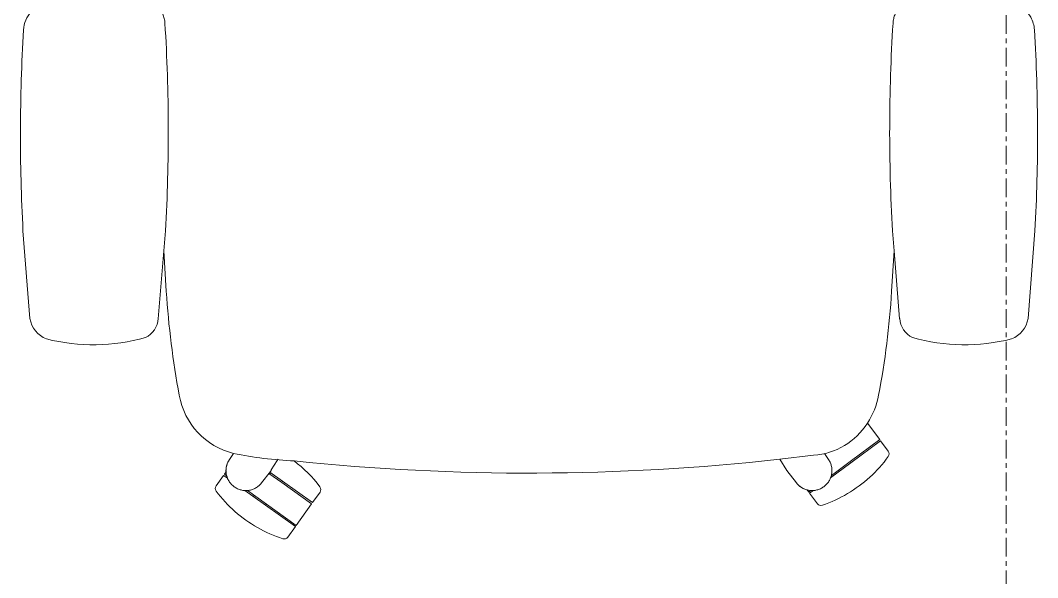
# Model space of a CAD drawing. Header units: inches. Extents: x 29752 to 31446, y 4278 to 5722.
# Drawn here: x 31331.84 to 31359.08, y 5253.7 to 5268.63 of the extents above; entities that cross this region are included whole.
import ezdxf

# ---------------------------------------------------------------- set-up
doc = ezdxf.new("R2010")
doc.units = ezdxf.units.IN
doc.header["$MEASUREMENT"] = 0
doc.linetypes.add('Grid Line 1_2_', pattern=[0.875, 0.5, -0.125, 0.125, -0.125])
for name, color, linetype, lineweight in [('A-DETL-GENF', 92, 'Continuous', 9), ('I-FURN', 30, 'Continuous', 9), ('S-GRID', 1, 'Continuous', 9)]:
    doc.layers.add(name, color=color, linetype=linetype, lineweight=lineweight)

# ---------------------------------------------------------------- blocks, each defined once
blk = doc.blocks.new('Seating-Work_Chair-Teknion-NARM_Around-R2015 - Task Chair_ 4D Arms-6226197-FIRST FLOOR POWER _ SIGNAL')
at = {"layer": 'A-DETL-GENF'}
for p, q in [((6.574, 11.831), (6.372, 11.548)), ((6.349, 11.516), (5.938, 10.939)), ((7.15, 10.944), (6.349, 11.516)), ((6.372, 11.548), (7.173, 10.976)), ((-7.399, 10.657), (-7.606, 10.936)), ((5.915, 10.907), (5.713, 10.623)), ((6.716, 10.335), (5.915, 10.907)), ((5.938, 10.939), (6.739, 10.367)), ((7.173, 10.976), (7.15, 10.944)), ((7.659, 10.582), (7.15, 10.944)), ((7.725, 10.582), (7.173, 10.976)), ((-7.5, 10.582), (-7.399, 10.657)), ((-7.375, 10.625), (-7.433, 10.582)), ((-7.332, 10.566), (-7.375, 10.625)), ((7.471, 10.716), (7.494, 10.748)), ((-6.785, 10.048), (-7.045, 10.379)), ((6.739, 10.367), (6.716, 10.335)), ((6.739, 10.367), (7.08, 10.124)), ((7.04, 10.073), (7.28, 10.379)), ((8.295, 10.176), (8.497, 10.459)), ((-7.961, 10.24), (-8.506, 9.837)), ((-7.981, 10.177), (-8.483, 9.805)), ((7.055, 10.093), (6.716, 10.335)), ((7.037, 10.107), (7.059, 10.139)), ((8.193, 10.249), (8.295, 10.176)), ((8.272, 10.144), (8.214, 10.186)), ((8.23, 10.085), (8.272, 10.144)), ((-9.298, 9.251), (-8.506, 9.837)), ((-8.506, 9.837), (-8.483, 9.805)), ((-8.167, 10.04), (-8.19, 10.071)), ((-6.598, 9.744), (-6.785, 10.048)), ((6.858, 9.778), (7.021, 10.031)), ((7.04, 10.073), (7.02, 10.048)), ((7.02, 10.048), (7.021, 10.031)), ((-8.483, 9.805), (-9.274, 9.22)), ((-7.794, 9.587), (-7.906, 9.754)), ((-7.504, 9.638), (-6.598, 9.744)), ((6.858, 9.778), (6.833, 9.744)), ((8.029, 9.587), (8.141, 9.754)), ((-9.504, 9.531), (-9.298, 9.251)), ((-9.274, 9.22), (-8.944, 8.774)), ((-13.248, 5.975), (-13.433, 3.626)), ((-9.661, 4.16), (-9.809, 5.979)), ((10.044, 5.979), (9.896, 4.16)), ((13.667, 3.626), (13.482, 5.975)), ((-9.594, 5.246), (-9.661, 4.16)), ((9.896, 4.16), (9.829, 5.246)), ((-9.617, 3.626), (-9.661, 4.16)), ((9.852, 3.626), (9.896, 4.16))]:
    blk.add_line(p, q, dxfattribs=at)
for centre, radius, start, end in [((6.67, 11.762), 0.118, 72.0663, 144.508), ((-7.701, 10.866), 0.118, 36.508, 108.9497), ((-7.467, 10.08), 0.504, 86.2328, 93.7672), ((-7.464, 10.051), 0.532, 38.1191, 75.6551), ((5.809, 10.555), 0.118, 144.508, 216.9497), ((8.349, 12.423), 3.271, 216.3644, 233.6356), ((8.401, 10.528), 0.118, 324.508, 36.9497), ((0.117, -50.691), 60.807, 84.06081, 96.34055), ((7.699, 10.051), 0.532, 326.1216, 3.6669), ((6.995, 9.819), 1.273, 16.7695, 19.7669), ((-9.409, 9.601), 0.118, 144.0663, 216.508), ((-7.38, 7.8), 1.842, 93.8416, 148.084), ((5.953, -0.466), 10.266, 78.3357, 87.5), ((7.569, 7.702), 1.94, 9.7081, 76.2919), ((-7.253, 7.653), 2.029, 146.4529, 169.292), ((12.757, 3.869), 22.393, 169.292, 176.4751), ((-12.522, 3.869), 22.393, 3.5249, 10.708), ((-11.546, 1.527), 5.151, 74.2825, 104.1396), ((11.781, 1.527), 5.151, 75.8604, 105.7175), ((-12.556, 5.867), 0.7, 110.8294, 171.1706), ((-10.431, 5.928), 0.623, 4.6583, 63.3417), ((10.665, 5.928), 0.623, 116.6583, 175.3417), ((12.79, 5.867), 0.7, 8.8294, 69.1706)]:
    blk.add_arc(centre, radius, start, end, dxfattribs=at)
for points in [[(8.495, 10.599), (8.343, 10.8), (8.008, 11.162), (7.397, 11.598), (6.945, 11.796), (6.706, 11.874)], [(-7.739, 10.978), (-7.977, 10.895), (-8.425, 10.688), (-9.029, 10.242), (-9.357, 9.874), (-9.505, 9.67)], [(-13.433, 3.626), (-13.481, 2.728), (-13.527, 0.933), (-13.471, -0.861), (-13.418, -1.757)], [(13.652, -1.757), (13.706, -0.861), (13.761, 0.933), (13.715, 2.728), (13.667, 3.626)]]:
    blk.add_open_spline(points, degree=3, dxfattribs=at)
for points, knots in [([(-7.906, 9.754), (-7.925, 9.783), (-7.941, 9.813), (-7.961, 9.859), (-7.967, 9.875), (-7.977, 9.908), (-7.981, 9.925), (-7.992, 9.975), (-7.996, 10.008), (-7.996, 10.059), (-7.996, 10.076), (-7.993, 10.11), (-7.991, 10.127), (-7.982, 10.178), (-7.973, 10.21), (-7.955, 10.258), (-7.948, 10.274), (-7.933, 10.304), (-7.924, 10.319), (-7.897, 10.362), (-7.877, 10.389), (-7.842, 10.427), (-7.829, 10.439), (-7.804, 10.461), (-7.791, 10.472), (-7.763, 10.492), (-7.749, 10.501), (-7.72, 10.518), (-7.704, 10.526), (-7.658, 10.548), (-7.626, 10.559), (-7.577, 10.571), (-7.56, 10.575), (-7.526, 10.58), (-7.509, 10.582), (-7.458, 10.584), (-7.424, 10.583), (-7.374, 10.576), (-7.357, 10.572), (-7.324, 10.564), (-7.307, 10.56), (-7.259, 10.543), (-7.228, 10.529), (-7.184, 10.504), (-7.169, 10.494), (-7.142, 10.475), (-7.128, 10.464), (-7.09, 10.431), (-7.067, 10.407), (-7.045, 10.38)], [0, 0, 0, 0, 0.00257976, 0.00257976, 0.00386963, 0.00386963, 0.00515951, 0.00515951, 0.00773927, 0.00773927, 0.00902915, 0.00902915, 0.01031902, 0.01031902, 0.01289878, 0.01289878, 0.01418866, 0.01418866, 0.01547854, 0.01547854, 0.01805829, 0.01805829, 0.01934817, 0.01934817, 0.02063805, 0.02063805, 0.02192793, 0.02192793, 0.0232178, 0.0232178, 0.02579756, 0.02579756, 0.02708744, 0.02708744, 0.02837732, 0.02837732, 0.03095707, 0.03095707, 0.03224695, 0.03224695, 0.03353683, 0.03353683, 0.03611658, 0.03611658, 0.03740646, 0.03740646, 0.03869634, 0.03869634, 0.0412761, 0.0412761, 0.0412761, 0.0412761]), ([(7.28, 10.379), (7.301, 10.407), (7.325, 10.431), (7.363, 10.464), (7.377, 10.475), (7.404, 10.495), (7.419, 10.504), (7.463, 10.529), (7.494, 10.543), (7.542, 10.56), (7.559, 10.565), (7.592, 10.573), (7.609, 10.576), (7.659, 10.583), (7.693, 10.584), (7.744, 10.582), (7.761, 10.58), (7.795, 10.575), (7.812, 10.571), (7.861, 10.559), (7.893, 10.548), (7.939, 10.526), (7.955, 10.518), (7.984, 10.501), (7.998, 10.491), (8.025, 10.472), (8.039, 10.461), (8.064, 10.438), (8.077, 10.426), (8.111, 10.389), (8.132, 10.362), (8.159, 10.319), (8.167, 10.304), (8.183, 10.273), (8.19, 10.258), (8.208, 10.21), (8.217, 10.177), (8.226, 10.127), (8.228, 10.11), (8.231, 10.076), (8.231, 10.059), (8.23, 10.008), (8.227, 9.974), (8.216, 9.924), (8.212, 9.908), (8.201, 9.875), (8.196, 9.859), (8.176, 9.813), (8.16, 9.783), (8.141, 9.754)], [0, 0, 0, 0, 0.00257976, 0.00257976, 0.00386963, 0.00386963, 0.00515951, 0.00515951, 0.00773927, 0.00773927, 0.00902915, 0.00902915, 0.01031902, 0.01031902, 0.01289878, 0.01289878, 0.01418866, 0.01418866, 0.01547854, 0.01547854, 0.01805829, 0.01805829, 0.01934817, 0.01934817, 0.02063805, 0.02063805, 0.02192793, 0.02192793, 0.0232178, 0.0232178, 0.02579756, 0.02579756, 0.02708744, 0.02708744, 0.02837732, 0.02837732, 0.03095707, 0.03095707, 0.03224695, 0.03224695, 0.03353683, 0.03353683, 0.03611658, 0.03611658, 0.03740646, 0.03740646, 0.03869634, 0.03869634, 0.0412761, 0.0412761, 0.0412761, 0.0412761]), ([(-9.631, -1.936), (-9.602, -1.473), (-9.581, -1.01), (-9.551, -0.083), (-9.543, 0.381), (-9.539, 1.772), (-9.565, 2.7), (-9.617, 3.626)], [0.0063516, 0.0063516, 0.0063516, 0.0063516, 0.2532771, 0.2532771, 0.5002027, 0.5002027, 0.9940538, 0.9940538, 0.9940538, 0.9940538]), ([(9.866, -1.936), (9.837, -1.473), (9.815, -1.01), (9.785, -0.083), (9.777, 0.381), (9.774, 1.772), (9.799, 2.7), (9.852, 3.626)], [0.0063516, 0.0063516, 0.0063516, 0.0063516, 0.2532771, 0.2532771, 0.5002027, 0.5002027, 0.9940538, 0.9940538, 0.9940538, 0.9940538]), ([(-13.418, -1.757), (-13.414, -1.817), (-13.394, -1.934), (-13.312, -2.128), (-13.158, -2.314), (-13.004, -2.406), (-12.919, -2.439)], [0, 0, 0, 0, 0.2, 0.4, 0.7, 1, 1, 1, 1]), ([(13.153, -2.439), (13.21, -2.417), (13.316, -2.362), (13.474, -2.225), (13.606, -2.022), (13.647, -1.847), (13.652, -1.757)], [0, 0, 0, 0, 0.2, 0.4, 0.7, 1, 1, 1, 1]), ([(-10.248, -2.65), (-10.207, -2.642), (-10.166, -2.63), (-10.088, -2.599), (-10.05, -2.581), (-9.995, -2.548), (-9.977, -2.537), (-9.942, -2.512), (-9.926, -2.5), (-9.877, -2.459), (-9.847, -2.43), (-9.806, -2.381), (-9.792, -2.365), (-9.767, -2.331), (-9.756, -2.313), (-9.723, -2.259), (-9.704, -2.222), (-9.679, -2.163), (-9.672, -2.143), (-9.659, -2.102), (-9.654, -2.082), (-9.64, -2.02), (-9.634, -1.978), (-9.631, -1.936)], [0, 0, 0, 0, 0.00320621, 0.00320621, 0.00641241, 0.00641241, 0.00801552, 0.00801552, 0.00961862, 0.00961862, 0.01282483, 0.01282483, 0.01442793, 0.01442793, 0.01603103, 0.01603103, 0.01923724, 0.01923724, 0.02084034, 0.02084034, 0.02244345, 0.02244345, 0.02564965, 0.02564965, 0.02564965, 0.02564965]), ([(10.483, -2.65), (10.441, -2.642), (10.401, -2.63), (10.323, -2.599), (10.285, -2.581), (10.23, -2.548), (10.212, -2.537), (10.177, -2.512), (10.16, -2.5), (10.112, -2.459), (10.082, -2.43), (10.04, -2.381), (10.027, -2.365), (10.002, -2.331), (9.99, -2.313), (9.957, -2.259), (9.938, -2.222), (9.914, -2.163), (9.907, -2.143), (9.894, -2.102), (9.889, -2.082), (9.874, -2.02), (9.868, -1.978), (9.866, -1.936)], [0, 0, 0, 0, 0.00320621, 0.00320621, 0.00641241, 0.00641241, 0.00801552, 0.00801552, 0.00961862, 0.00961862, 0.01282483, 0.01282483, 0.01442793, 0.01442793, 0.01603103, 0.01603103, 0.01923724, 0.01923724, 0.02084034, 0.02084034, 0.02244345, 0.02244345, 0.02564965, 0.02564965, 0.02564965, 0.02564965])]:
    blk.add_open_spline(points, degree=3, knots=knots, dxfattribs=at)

msp = doc.modelspace()

# ---------------------------------------------------------------- linework, layer by layer
at = {"layer": 'S-GRID', "linetype": 'Grid Line 1_2_'}
msp.add_line((31358.237, 4277.766), (31358.237, 5698.128), dxfattribs=at)

# ---------------------------------------------------------------- block references
at = {"layer": 'I-FURN', "rotation": 180}
msp.add_blockref('Seating-Work_Chair-Teknion-NARM_Around-R2015 - Task Chair_ 4D Arms-6226197-FIRST FLOOR POWER _ SIGNAL', (31345.575, 5266.617), dxfattribs=at)

doc.saveas('drawing.dxf')
